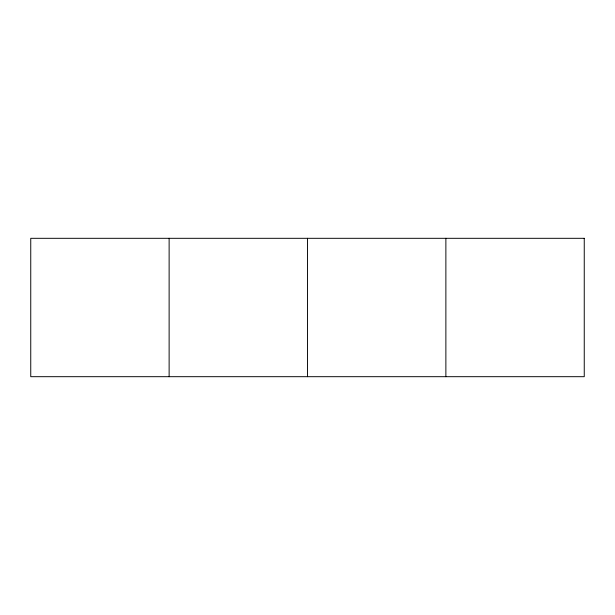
<?xml version="1.0" encoding="UTF-8"?>
<svg xmlns="http://www.w3.org/2000/svg" width="615" height="615" viewBox="0 0 615 615"><rect width="100%" height="100%" fill="white"/><g stroke="black" fill="none" stroke-linecap="round" stroke-linejoin="round"><path stroke-width="0.92" d="M445.875 238.312L445.875 376.688M307.5 238.312L307.5 376.688M169.125 238.312L169.125 376.688M584.25 238.312L30.75 238.312L30.75 376.688L584.25 376.688L584.25 238.312"/></g></svg>
